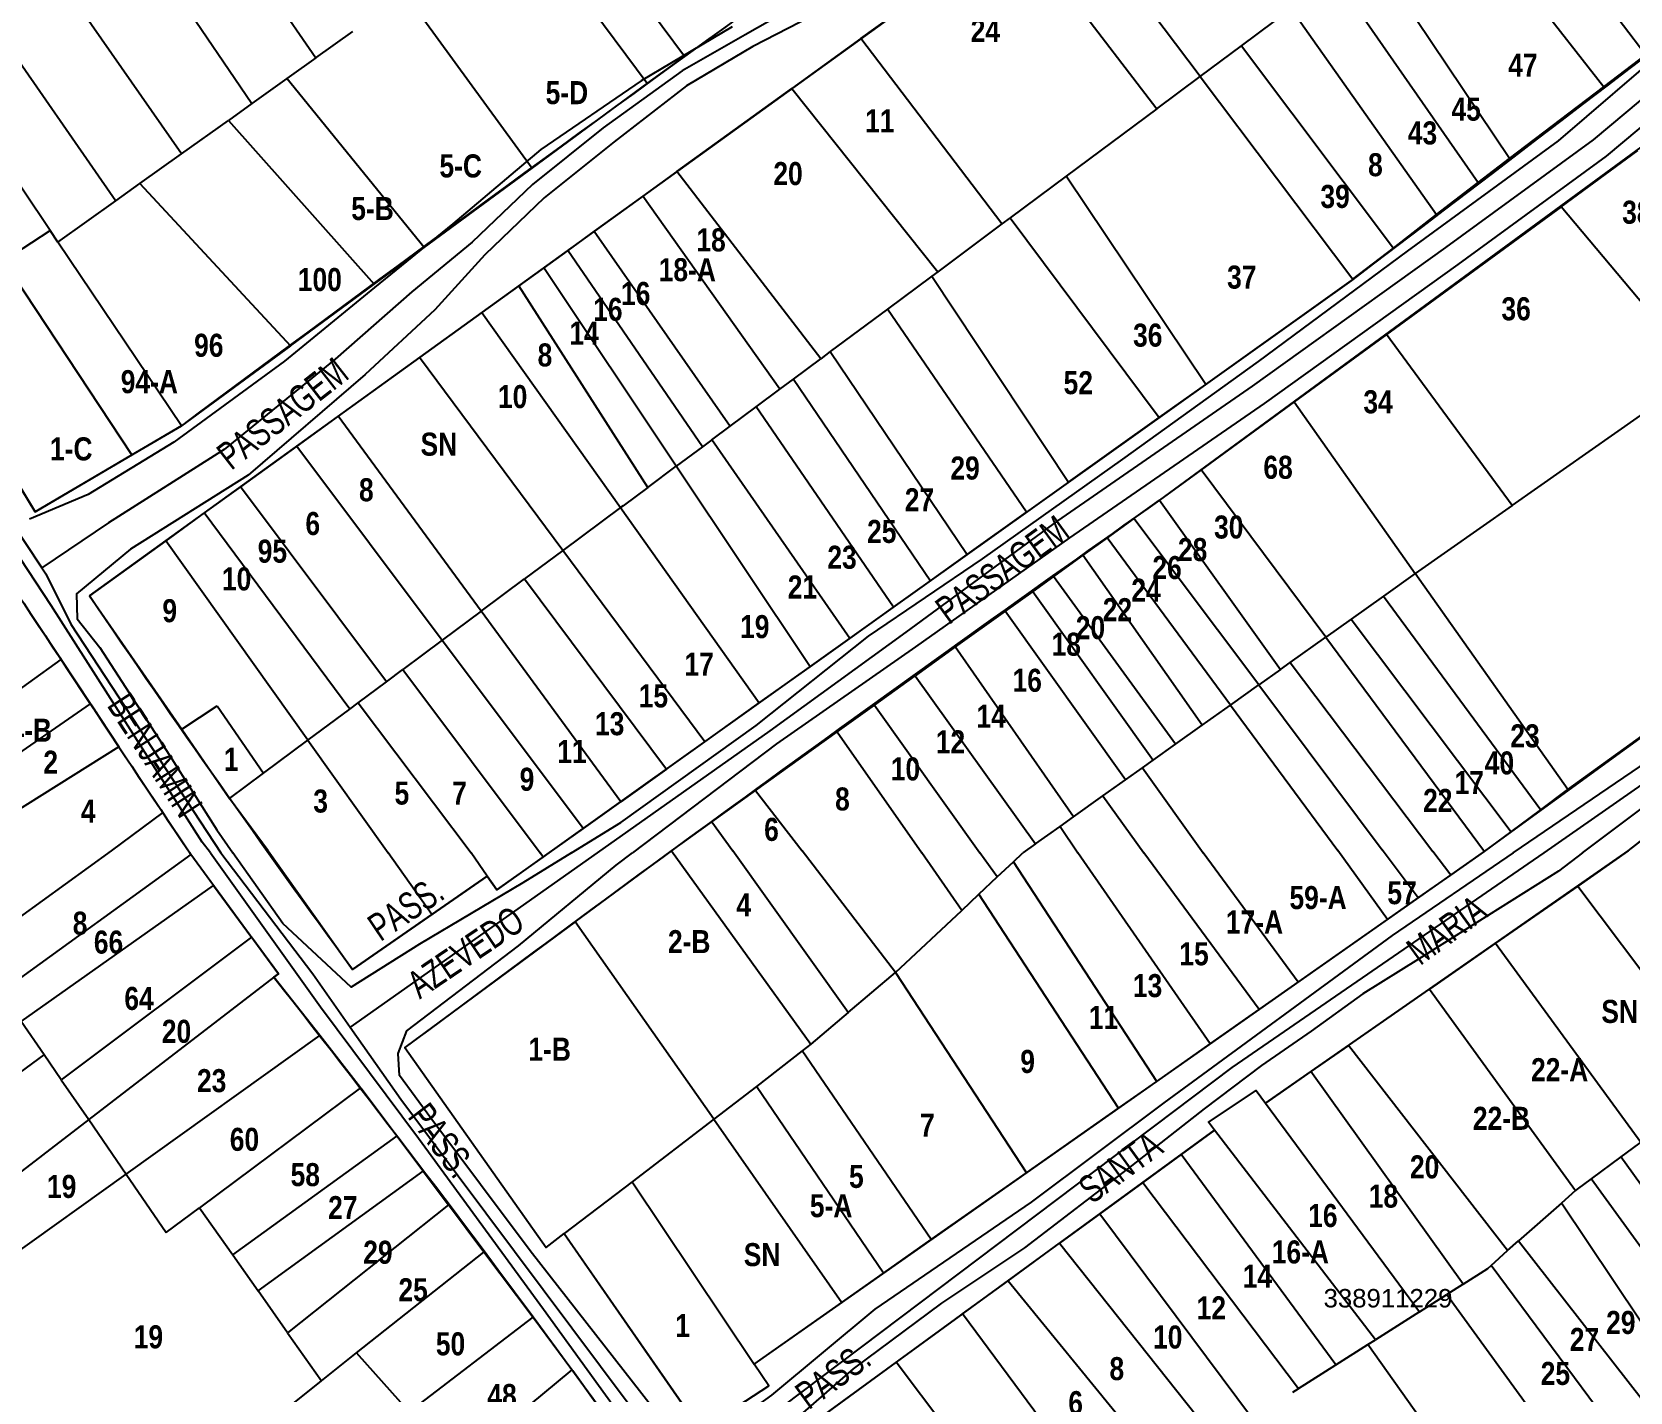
# Model space of a CAD drawing. Extents: x 206155 to 208014, y 4847439 to 4850017.
# Drawn here: x 207441.7 to 207615.1, y 4847901.7 to 4848049.3 of the extents above; entities that cross this region are included whole.
import ezdxf
from ezdxf.enums import TextEntityAlignment as Align

# ---------------------------------------------------------------- set-up
doc = ezdxf.new("R2010")
doc.units = 0
doc.header["$LTSCALE"] = 1.5
doc.header["$MEASUREMENT"] = 0
for name, color, linetype in [('CD-MALHA-LOTES', 40, 'CONTINUOUS'), ('CD_TXT_QUADRA', 7, 'CONTINUOUS'), ('RU-QUADRAS', 6, 'CONTINUOUS'), ('SV-EIXO-RUA-N-PAV', 6, 'CONTINUOUS'), ('SV-RUA-NAO-PAV-S-GUIA-C-GUIA', 7, 'CONTINUOUS'), ('SV-TXT-RUA-N-PAV-S-GUIA-C-GUIA', 7, 'CONTINUOUS'), ('Th_NmrPort', 7, 'CONTINUOUS')]:
    doc.layers.add(name, color=color, linetype=linetype)
doc.styles.add('ARIAL', font='ARIAL.TTF')
doc.styles.get("Standard").update_dxf_attribs({"font": 'swisscbo.ttf'})

msp = doc.modelspace()

# ---------------------------------------------------------------- linework, layer by layer
at = {"layer": 'CD-MALHA-LOTES', "linetype": 'Continuous'}
for p, q in [((207512.47, 4848046.62), (207494.58, 4848070.77)), ((207457.18, 4848068.79), (207472.47, 4848046.47)), ((207600.1, 4848068.77), (207616.77, 4848046.82)), ((207508.41, 4848043.69), (207492.08, 4848065.67)), ((207568.42, 4848044.44), (207553.38, 4848064.38)), ((207595.27, 4848065.01), (207612.21, 4848043.34)), ((207450.26, 4848063.97), (207465.53, 4848041.51)), ((207457.9, 4848036.06), (207441.15, 4848060.06)), ((207531.61, 4848048.56), (207548.52, 4848060.78)), ((207548.52, 4848060.78), (207563.73, 4848040.95)), ((207602, 4848035.56), (207586.69, 4848058.33)), ((207434.1, 4848054.97), (207450.75, 4848030.95)), ((207582.96, 4848055.42), (207598.59, 4848032.96)), ((207482.19, 4848053.41), (207495.93, 4848034.51)), ((207572.9, 4848047.78), (207578.31, 4848051.8)), ((207578.31, 4848051.8), (207594.08, 4848029.47)), ((207443.63, 4848027.76), (207429.19, 4848049.24)), ((207472.47, 4848046.47), (207476.48, 4848049.33)), ((207517.14, 4848049.98), (207512.47, 4848046.62)), ((207531.61, 4848048.56), (207524.13, 4848043.16)), ((207546.91, 4848028.45), (207531.61, 4848048.56)), ((207568.42, 4848044.44), (207572.9, 4848047.78)), ((207572.9, 4848047.78), (207589.38, 4848025.84)), ((207472.47, 4848046.47), (207469.32, 4848044.22)), ((207508.41, 4848043.69), (207512.47, 4848046.62)), ((207612.21, 4848043.34), (207616.77, 4848046.82)), ((207469.32, 4848044.22), (207465.53, 4848041.51)), ((207484.23, 4848025.9), (207469.32, 4848044.22)), ((207495.93, 4848034.51), (207508.41, 4848043.69)), ((207563.73, 4848040.95), (207568.42, 4848044.44)), ((207568.42, 4848044.44), (207584.99, 4848022.45)), ((207511.64, 4848034.14), (207524.13, 4848043.16)), ((207524.13, 4848043.16), (207539.94, 4848023.26)), ((207602, 4848035.56), (207612.21, 4848043.34)), ((207465.53, 4848041.51), (207462.98, 4848039.69)), ((207563.73, 4848040.95), (207553.89, 4848033.63)), ((207457.9, 4848036.06), (207462.98, 4848039.69)), ((207462.98, 4848039.69), (207478.81, 4848021.91)), ((207453.38, 4848032.83), (207457.9, 4848036.06)), ((207598.59, 4848032.96), (207602, 4848035.56)), ((207607.59, 4848030.32), (207615.89, 4848036.44)), ((207484.23, 4848025.9), (207495.93, 4848034.51)), ((207511.64, 4848034.14), (207507.94, 4848031.47)), ((207527.25, 4848013.83), (207511.64, 4848034.14)), ((207553.89, 4848033.63), (207547.81, 4848029.11)), ((207569.02, 4848011.04), (207553.89, 4848033.63)), ((207450.75, 4848030.95), (207453.38, 4848032.83)), ((207453.38, 4848032.83), (207469.72, 4848015.22)), ((207507.94, 4848031.47), (207502.68, 4848027.67)), ((207522.8, 4848010.51), (207507.94, 4848031.47)), ((207594.08, 4848029.47), (207598.59, 4848032.96)), ((207444.49, 4848026.48), (207450.75, 4848030.95)), ((207607.59, 4848030.32), (207588.62, 4848016.46)), ((207622.74, 4848012.26), (207607.59, 4848030.32)), ((207546.91, 4848028.45), (207539.94, 4848023.26)), ((207547.81, 4848029.11), (207546.91, 4848028.45)), ((207547.81, 4848029.11), (207563.97, 4848007.44)), ((207589.38, 4848025.84), (207594.08, 4848029.47)), ((207439.67, 4848025.14), (207443.63, 4848027.76)), ((207444.49, 4848026.48), (207443.63, 4848027.76)), ((207457.88, 4848006.56), (207444.49, 4848026.48)), ((207502.68, 4848027.67), (207499.81, 4848025.59)), ((207502.68, 4848027.67), (207517.42, 4848006.51)), ((207452.52, 4848003.4), (207438.63, 4848024.46)), ((207478.81, 4848021.91), (207484.23, 4848025.9)), ((207499.81, 4848025.59), (207497.19, 4848023.7)), ((207514.41, 4848004.27), (207499.81, 4848025.59)), ((207584.99, 4848022.45), (207589.38, 4848025.84)), ((207497.19, 4848023.7), (207494.5, 4848021.75)), ((207511.57, 4848002.16), (207497.19, 4848023.7)), ((207539.31, 4848022.79), (207534.5, 4848019.22)), ((207539.94, 4848023.26), (207539.31, 4848022.79)), ((207539.31, 4848022.79), (207554.15, 4848000.43)), ((207469.72, 4848015.22), (207478.81, 4848021.91)), ((207494.5, 4848021.75), (207490.47, 4848018.85)), ((207508.5, 4847999.87), (207494.5, 4848021.75)), ((207569.02, 4848011.04), (207584.83, 4848022.32)), ((207584.83, 4848022.32), (207584.99, 4848022.45)), ((207490.47, 4848018.85), (207483.72, 4848013.97)), ((207490.47, 4848018.85), (207505.53, 4847997.67)), ((207534.5, 4848019.22), (207528.29, 4848014.6)), ((207549.59, 4847997.17), (207534.5, 4848019.22)), ((207588.62, 4848016.46), (207578.61, 4848009.15)), ((207602.28, 4847997.9), (207588.62, 4848016.46)), ((207469.72, 4848015.22), (207457.88, 4848006.56)), ((207528.29, 4848014.6), (207527.25, 4848013.83)), ((207528.29, 4848014.6), (207543.14, 4847992.58)), ((207432.32, 4848013.21), (207442.02, 4847997.23)), ((207483.72, 4848013.97), (207474.9, 4848007.6)), ((207499.27, 4847993.02), (207483.72, 4848013.97)), ((207524.29, 4848011.62), (207527.25, 4848013.83)), ((207522.8, 4848010.51), (207524.29, 4848011.62)), ((207524.29, 4848011.62), (207539.15, 4847989.73)), ((207563.97, 4848007.44), (207569.02, 4848011.04)), ((207602.28, 4847997.9), (207622.74, 4848012.26)), ((207520.24, 4848008.61), (207522.8, 4848010.51)), ((207578.61, 4848009.15), (207568.54, 4848001.79)), ((207578.61, 4848009.15), (207591.76, 4847990.52)), ((207474.9, 4848007.6), (207470.39, 4848004.34)), ((207490.41, 4847986.43), (207474.9, 4848007.6)), ((207517.42, 4848006.51), (207520.24, 4848008.61)), ((207535.16, 4847986.88), (207520.24, 4848008.61)), ((207554.15, 4848000.43), (207563.97, 4848007.44)), ((207452.52, 4848003.4), (207457.88, 4848006.56)), ((207515.45, 4848005.04), (207517.42, 4848006.51)), ((207470.39, 4848004.34), (207464.3, 4847999.94)), ((207470.39, 4848004.34), (207486.19, 4847983.28)), ((207514.41, 4848004.27), (207511.57, 4848002.16)), ((207515.45, 4848005.04), (207514.41, 4848004.27)), ((207530.41, 4847983.49), (207515.45, 4848005.04)), ((207442.02, 4847997.23), (207452.52, 4848003.4)), ((207508.5, 4847999.87), (207511.57, 4848002.16)), ((207526.1, 4847980.41), (207511.57, 4848002.16)), ((207554.15, 4848000.43), (207549.59, 4847997.17)), ((207568.54, 4848001.79), (207564.02, 4847998.49)), ((207582.04, 4847983.6), (207568.54, 4848001.79)), ((207464.3, 4847999.94), (207460.35, 4847997.09)), ((207480.12, 4847978.77), (207464.3, 4847999.94)), ((207508.5, 4847999.87), (207505.81, 4847997.88)), ((207561.23, 4847996.48), (207564.02, 4847998.49)), ((207564.02, 4847998.49), (207577.15, 4847980.12)), ((207460.35, 4847997.09), (207456.19, 4847994.08)), ((207476.14, 4847975.81), (207460.35, 4847997.09)), ((207505.53, 4847997.67), (207499.27, 4847993.02)), ((207505.81, 4847997.88), (207505.53, 4847997.67)), ((207505.53, 4847997.67), (207520.58, 4847976.48)), ((207543.14, 4847992.58), (207549.59, 4847997.17)), ((207602.28, 4847997.9), (207591.76, 4847990.52)), ((207561.23, 4847996.48), (207558.33, 4847994.4)), ((207574.77, 4847978.43), (207561.23, 4847996.48)), ((207456.19, 4847994.08), (207447.91, 4847988.1)), ((207471.6, 4847972.43), (207456.19, 4847994.08)), ((207558.33, 4847994.4), (207555.69, 4847992.5)), ((207571.71, 4847976.25), (207558.33, 4847994.4)), ((207499.27, 4847993.02), (207495.12, 4847989.93)), ((207514.68, 4847972.27), (207499.27, 4847993.02)), ((207539.15, 4847989.73), (207543.14, 4847992.58)), ((207555.69, 4847992.5), (207552.51, 4847990.21)), ((207568.65, 4847974.07), (207555.69, 4847992.5)), ((207490.41, 4847986.43), (207495.12, 4847989.93)), ((207495.12, 4847989.93), (207510.51, 4847969.29)), ((207552.51, 4847990.21), (207550.25, 4847988.59)), ((207565.75, 4847972), (207552.51, 4847990.21)), ((207591.76, 4847990.52), (207588.33, 4847988.08)), ((207608.32, 4847967.08), (207591.76, 4847990.52)), ((207608.32, 4847967.08), (207641.57, 4847991.17)), ((207447.91, 4847988.1), (207457.93, 4847973.62)), ((207535.16, 4847986.88), (207539.15, 4847989.73)), ((207550.25, 4847988.59), (207547.27, 4847986.45)), ((207550.25, 4847988.59), (207563.32, 4847970.28)), ((207588.33, 4847988.08), (207584.79, 4847985.56)), ((207588.33, 4847988.08), (207605.38, 4847964.89)), ((207444.83, 4847981.2), (207441.43, 4847986.31)), ((207490.41, 4847986.43), (207486.19, 4847983.28)), ((207505.56, 4847965.76), (207490.41, 4847986.43)), ((207530.41, 4847983.49), (207535.16, 4847986.88)), ((207547.27, 4847986.45), (207541.85, 4847982.56)), ((207560.32, 4847968.14), (207547.27, 4847986.45)), ((207584.79, 4847985.56), (207582.04, 4847983.6)), ((207584.79, 4847985.56), (207602.15, 4847962.49)), ((207486.19, 4847983.28), (207481.91, 4847980.1)), ((207486.19, 4847983.28), (207501.51, 4847962.87)), ((207526.1, 4847980.41), (207530.41, 4847983.49)), ((207578.19, 4847980.86), (207582.04, 4847983.6)), ((207582.04, 4847983.6), (207599.28, 4847960.36)), ((207423.71, 4847966.08), (207444.83, 4847981.2)), ((207448.02, 4847976.39), (207444.83, 4847981.2)), ((207541.85, 4847982.56), (207537.48, 4847979.42)), ((207554.69, 4847964.14), (207541.85, 4847982.56)), ((207480.12, 4847978.77), (207481.91, 4847980.1)), ((207481.91, 4847980.1), (207496.82, 4847960.21)), ((207520.58, 4847976.48), (207526.1, 4847980.41)), ((207533.07, 4847976.25), (207537.48, 4847979.42)), ((207537.48, 4847979.42), (207550.57, 4847961.2)), ((207577.15, 4847980.12), (207574.77, 4847978.43)), ((207577.15, 4847980.12), (207578.19, 4847980.86)), ((207578.19, 4847980.86), (207593.68, 4847960.37)), ((207477.05, 4847976.48), (207480.12, 4847978.77)), ((207571.71, 4847976.25), (207574.77, 4847978.43)), ((207574.77, 4847978.43), (207588.17, 4847960.56)), ((207426.85, 4847961.77), (207448.02, 4847976.39)), ((207448.02, 4847976.39), (207451.11, 4847971.73)), ((207457.93, 4847973.62), (207461.76, 4847976.17)), ((207461.76, 4847976.17), (207466.8, 4847968.86)), ((207476.14, 4847975.81), (207477.05, 4847976.48)), ((207477.05, 4847976.48), (207489.32, 4847960.21)), ((207514.68, 4847972.27), (207520.58, 4847976.48)), ((207529.03, 4847973.35), (207533.07, 4847976.25)), ((207533.07, 4847976.25), (207544.51, 4847960.21)), ((207568.65, 4847974.07), (207571.71, 4847976.25)), ((207571.71, 4847976.25), (207583.34, 4847960.47)), ((207471.6, 4847972.43), (207476.14, 4847975.81)), ((207457.93, 4847973.62), (207463.11, 4847966.12)), ((207520.18, 4847966.99), (207529.03, 4847973.35)), ((207529.03, 4847973.35), (207538.22, 4847960.21)), ((207565.75, 4847972), (207568.65, 4847974.07)), ((207451.11, 4847971.73), (207433.39, 4847960.63)), ((207451.11, 4847971.73), (207455.87, 4847964.6)), ((207466.8, 4847968.86), (207471.6, 4847972.43)), ((207471.6, 4847972.43), (207480.31, 4847960.21)), ((207510.51, 4847969.29), (207514.68, 4847972.27)), ((207563.32, 4847970.28), (207565.75, 4847972)), ((207510.51, 4847969.29), (207505.56, 4847965.76)), ((207560.32, 4847968.14), (207562.15, 4847969.44)), ((207562.15, 4847969.44), (207563.32, 4847970.28)), ((207562.15, 4847969.44), (207568.74, 4847960.21)), ((207463.11, 4847966.12), (207466.8, 4847968.86)), ((207557.86, 4847966.39), (207560.32, 4847968.14)), ((207467.29, 4847960.43), (207463.11, 4847966.12)), ((207501.51, 4847962.87), (207505.56, 4847965.76)), ((207515.44, 4847963.58), (207520.18, 4847966.99)), ((207520.18, 4847966.99), (207525.23, 4847960.43)), ((207554.69, 4847964.14), (207557.86, 4847966.39)), ((207557.86, 4847966.39), (207562.32, 4847960.21)), ((207605.38, 4847964.89), (207608.32, 4847967.08)), ((207455.87, 4847964.6), (207450.27, 4847960.43)), ((207455.87, 4847964.6), (207458.78, 4847960.21)), ((207553.22, 4847963.09), (207554.69, 4847964.14)), ((207602.15, 4847962.49), (207605.38, 4847964.89)), ((207497.78, 4847960.21), (207501.51, 4847962.87)), ((207511.05, 4847960.43), (207515.44, 4847963.58)), ((207515.44, 4847963.58), (207517.7, 4847960.43)), ((207550.57, 4847961.2), (207553.22, 4847963.09)), ((207553.22, 4847963.09), (207555.15, 4847960.21)), ((207599.28, 4847960.36), (207602.15, 4847962.49)), ((207614.87, 4847960.43), (207616.93, 4847962.04)), ((207450.27, 4847960.43), (207435.27, 4847949.57)), ((207467.29, 4847960.43), (207476.46, 4847947.54)), ((207500.62, 4847952.74), (207511.05, 4847960.43)), ((207511.05, 4847960.43), (207526.17, 4847939.44)), ((207530.24, 4847942.88), (207517.7, 4847960.43)), ((207535.37, 4847947.25), (207525.23, 4847960.43)), ((207550.57, 4847961.2), (207549.17, 4847960.21)), ((207588.74, 4847952.97), (207583.34, 4847960.47)), ((207592.09, 4847955.32), (207588.17, 4847960.56)), ((207595.63, 4847957.8), (207593.68, 4847960.37)), ((207595.63, 4847957.8), (207599.28, 4847960.36)), ((207614.87, 4847960.43), (207609.38, 4847956.61)), ((207458.92, 4847960.02), (207438.31, 4847945.13)), ((207458.92, 4847960.02), (207458.78, 4847960.21)), ((207461.36, 4847956.69), (207458.92, 4847960.02)), ((207485.07, 4847953.54), (207480.31, 4847960.21)), ((207491.07, 4847957.69), (207489.32, 4847960.21)), ((207492.12, 4847956.19), (207497.14, 4847959.76)), ((207497.14, 4847959.76), (207496.82, 4847960.21)), ((207497.14, 4847959.76), (207497.78, 4847960.21)), ((207542.55, 4847953.97), (207538.22, 4847960.21)), ((207546.41, 4847957.61), (207544.51, 4847960.21)), ((207546.41, 4847957.61), (207548.15, 4847959.25)), ((207548.15, 4847959.25), (207549.17, 4847960.21)), ((207563.7, 4847935.42), (207548.15, 4847959.25)), ((207569.49, 4847939.48), (207555.15, 4847960.21)), ((207574.83, 4847943.22), (207562.32, 4847960.21)), ((207579.05, 4847946.18), (207568.74, 4847960.21)), ((207485.07, 4847953.54), (207491.07, 4847957.69)), ((207491.07, 4847957.69), (207492.12, 4847956.19)), ((207544.42, 4847955.73), (207546.41, 4847957.61)), ((207592.09, 4847955.32), (207595.63, 4847957.8)), ((207440.51, 4847941.93), (207461.36, 4847956.69)), ((207461.36, 4847956.69), (207465.47, 4847951.08)), ((207542.55, 4847953.97), (207544.42, 4847955.73)), ((207559.55, 4847932.51), (207544.42, 4847955.73)), ((207588.74, 4847952.97), (207592.09, 4847955.32)), ((207609.38, 4847956.61), (207600.45, 4847950.4)), ((207609.38, 4847956.61), (207625.3, 4847935.44)), ((207476.46, 4847947.54), (207485.07, 4847953.54)), ((207535.37, 4847947.25), (207542.55, 4847953.97)), ((207500.62, 4847952.74), (207482.14, 4847939.09)), ((207515.66, 4847931.33), (207500.62, 4847952.74)), ((207579.05, 4847946.18), (207588.74, 4847952.97)), ((207465.47, 4847951.08), (207444.85, 4847935.59)), ((207468.4, 4847947.09), (207465.47, 4847951.08)), ((207600.45, 4847950.4), (207593.32, 4847945.44)), ((207600.45, 4847950.4), (207616.23, 4847928.83)), ((207467.92, 4847946.72), (207447.82, 4847931.27)), ((207467.92, 4847946.72), (207468.4, 4847947.09)), ((207472.89, 4847940.38), (207467.92, 4847946.72)), ((207530.24, 4847942.88), (207535.37, 4847947.25)), ((207535.37, 4847947.25), (207549.56, 4847925.51)), ((207574.83, 4847943.22), (207579.05, 4847946.18)), ((207584.51, 4847939.31), (207593.32, 4847945.44)), ((207593.32, 4847945.44), (207609.15, 4847923.57)), ((207569.49, 4847939.48), (207574.83, 4847943.22)), ((207442.99, 4847938.3), (207440.51, 4847941.93)), ((207530.24, 4847942.88), (207526.17, 4847939.44)), ((207451.88, 4847925.34), (207472.89, 4847940.38)), ((207477.33, 4847934.71), (207472.89, 4847940.38)), ((207430.31, 4847929.03), (207442.99, 4847938.3)), ((207444.85, 4847935.59), (207442.99, 4847938.3)), ((207482.14, 4847939.09), (207497.45, 4847917.39)), ((207525.23, 4847938.74), (207520.29, 4847934.88)), ((207526.17, 4847939.44), (207525.23, 4847938.74)), ((207539.23, 4847918.25), (207525.23, 4847938.74)), ((207563.7, 4847935.42), (207569.49, 4847939.48)), ((207584.51, 4847939.31), (207580.44, 4847936.48)), ((207601.78, 4847917.06), (207584.51, 4847939.31)), ((207580.44, 4847936.48), (207575.51, 4847933.05)), ((207596.96, 4847913.43), (207580.44, 4847936.48)), ((207444.85, 4847935.59), (207447.82, 4847931.27)), ((207477.33, 4847934.71), (207459.84, 4847921.7)), ((207520.29, 4847934.88), (207515.66, 4847931.33)), ((207534.05, 4847914.61), (207520.29, 4847934.88)), ((207559.55, 4847932.51), (207563.7, 4847935.42)), ((207569.32, 4847931), (207574.48, 4847934.44)), ((207574.48, 4847934.44), (207575.51, 4847933.05)), ((207575.51, 4847933.05), (207592.21, 4847910.41)), ((207447.82, 4847931.27), (207435.44, 4847921.75)), ((207447.82, 4847931.27), (207451.88, 4847925.34)), ((207515.66, 4847931.33), (207506.78, 4847924.53)), ((207515.66, 4847931.33), (207529.54, 4847911.44)), ((207549.56, 4847925.51), (207559.55, 4847932.51)), ((207569.99, 4847930.12), (207569.32, 4847931)), ((207463.45, 4847916.58), (207481.27, 4847929.47)), ((207484.1, 4847925.69), (207481.27, 4847929.47)), ((207569.99, 4847930.12), (207566.36, 4847927.47)), ((207587.43, 4847907.38), (207569.99, 4847930.12)), ((207566.36, 4847927.47), (207562.19, 4847924.43)), ((207583.14, 4847904.66), (207566.36, 4847927.47)), ((207466.21, 4847912.68), (207484.1, 4847925.69)), ((207484.1, 4847925.69), (207486.86, 4847922.01)), ((207614.07, 4847927.23), (207610.84, 4847924.84)), ((207629.15, 4847906.16), (207614.07, 4847927.23)), ((207439.27, 4847916.32), (207451.88, 4847925.34)), ((207451.88, 4847925.34), (207456.22, 4847919.01)), ((207506.78, 4847924.53), (207499.43, 4847918.91)), ((207506.78, 4847924.53), (207520.02, 4847904.75)), ((207539.23, 4847918.25), (207549.56, 4847925.51)), ((207562.19, 4847924.43), (207557.54, 4847921.05)), ((207562.19, 4847924.43), (207579.1, 4847902.09)), ((207610.84, 4847924.84), (207609.31, 4847923.71)), ((207625.96, 4847903.95), (207610.84, 4847924.84)), ((207607.61, 4847922.22), (207602.97, 4847918.11)), ((207609.15, 4847923.57), (207607.61, 4847922.22)), ((207621.77, 4847901.06), (207607.61, 4847922.22)), ((207609.31, 4847923.71), (207609.15, 4847923.57)), ((207456.22, 4847919.01), (207459.84, 4847921.7)), ((207459.84, 4847921.7), (207463.45, 4847916.58)), ((207486.86, 4847922.01), (207469.41, 4847908.14)), ((207490.7, 4847916.89), (207486.86, 4847922.01)), ((207557.54, 4847921.05), (207553.16, 4847917.85)), ((207557.54, 4847921.05), (207574.1, 4847898.84)), ((207497.45, 4847917.39), (207499.43, 4847918.91)), ((207499.43, 4847918.91), (207514.25, 4847897.56)), ((207534.05, 4847914.61), (207539.23, 4847918.25)), ((207547.57, 4847913.76), (207553.16, 4847917.85)), ((207553.16, 4847917.85), (207570.25, 4847896.37)), ((207599.99, 4847915.45), (207601.78, 4847917.06)), ((207601.78, 4847917.06), (207602.97, 4847918.11)), ((207602.97, 4847918.11), (207618.18, 4847898.57)), ((207463.45, 4847916.58), (207466.21, 4847912.68)), ((207476.89, 4847905.96), (207490.7, 4847916.89)), ((207496, 4847909.82), (207490.7, 4847916.89)), ((207599.63, 4847915.12), (207599.99, 4847915.45)), ((207614.43, 4847895.98), (207599.99, 4847915.45)), ((207529.54, 4847911.44), (207534.05, 4847914.61)), ((207542.63, 4847910.18), (207547.57, 4847913.76)), ((207547.57, 4847913.76), (207564.76, 4847892.77)), ((207596.96, 4847913.43), (207599.63, 4847915.12)), ((207469.41, 4847908.14), (207466.21, 4847912.68)), ((207592.21, 4847910.41), (207595.2, 4847912.31)), ((207596.96, 4847913.43), (207595.2, 4847912.31)), ((207595.2, 4847912.31), (207609.5, 4847892.57)), ((207520.02, 4847904.75), (207529.54, 4847911.44)), ((207542.63, 4847910.18), (207535.44, 4847904.94)), ((207558.57, 4847888.74), (207542.63, 4847910.18)), ((207592.21, 4847910.41), (207587.43, 4847907.38)), ((207496, 4847909.82), (207482.61, 4847899.58)), ((207500.26, 4847904.13), (207496, 4847909.82)), ((207469.41, 4847908.14), (207473.09, 4847902.93)), ((207583.14, 4847904.66), (207586.61, 4847906.86)), ((207586.61, 4847906.86), (207587.43, 4847907.38)), ((207601.04, 4847886.58), (207586.61, 4847906.86)), ((207473.09, 4847902.93), (207476.89, 4847905.96)), ((207482.61, 4847899.58), (207476.89, 4847905.96)), ((207544.47, 4847892.94), (207535.44, 4847904.94)), ((207500.26, 4847904.13), (207487.78, 4847893.82)), ((207579.1, 4847902.09), (207583.14, 4847904.66)), ((207448.79, 4847883.54), (207473.09, 4847902.93))]:
    msp.add_line(p, q, dxfattribs=at)
at = {"layer": 'CD-MALHA-LOTES', "linetype": 'Continuous', "flags": 128}
for points in [[(207481.27, 4847929.47), (207477.4, 4847934.63), (207477.33, 4847934.71)], [(207616.23, 4847928.83), (207615.97, 4847928.64), (207614.07, 4847927.23)], [(207535.44, 4847904.94), (207517.31, 4847891.73), (207526.09, 4847878.6)], [(207505.57, 4847896.7), (207500.35, 4847904.01), (207500.26, 4847904.13)], [(207514.25, 4847897.56), (207521.62, 4847902.37), (207520.02, 4847904.75)], [(207579, 4847902.03), (207578.44, 4847901.67)]]:
    msp.add_lwpolyline(points, dxfattribs=at)
at = {"layer": 'CD-MALHA-LOTES', "linetype": 'Continuous'}
msp.add_lwpolyline([(207579.1, 4847902.09), (207579, 4847902.03)], dxfattribs=at)
at = {"layer": 'RU-QUADRAS', "color": 6, "linetype": 'Continuous'}
for points in [[(207447.91, 4847988.1), (207548.52, 4848060.78), (207686.4, 4848163.23), (207716.86, 4848185.26), (207745.13, 4848146.36, -0.00439), (207584.83, 4848022.32), (207492.12, 4847956.19), (207491.07, 4847957.69), (207476.46, 4847947.54, -0.00901)], [(207416.04, 4848040.02), (207429.19, 4848049.24), (207428.2, 4848050.72), (207449.05, 4848065.75), (207450.26, 4848063.97), (207466.35, 4848075.18), (207463.24, 4848079.46), (207488.14, 4848096.52), (207489.28, 4848095), (207496.17, 4848099.84), (207495.49, 4848100.8), (207525, 4848121.58), (207523.89, 4848123.06), (207529.1, 4848127.11), (207530, 4848125.9), (207561.33, 4848148.51), (207560, 4848150.41), (207580.27, 4848164.87), (207611.94, 4848121.37), (207584.32, 4848097.8, 0.007065), (207457.88, 4848006.56), (207442.02, 4847997.23)], [(207753.67, 4848077.04), (207782.17, 4848097.88), (207753.12, 4848137.35), (207666.24, 4848073.65), (207680.94, 4848053.81), (207680.56, 4848053.51), (207678.96, 4848052.34), (207664.37, 4848072.15), (207636.02, 4848051.56), (207634.65, 4848053.41), (207629.52, 4848049.43), (207630.88, 4848047.54), (207564.02, 4847998.49, 0.006599), (207482.14, 4847939.09), (207497.45, 4847917.39), (207499.43, 4847918.91), (207514.25, 4847897.56), (207521.62, 4847902.37), (207520.02, 4847904.75), (207599.07, 4847960.21), (207661.14, 4848005.35), (207660.31, 4848006.5, 0.012153), (207732.69, 4848061.69)], [(207517.31, 4847891.73), (207569.99, 4847930.12), (207569.32, 4847931), (207574.48, 4847934.44), (207575.51, 4847933.05), (207614.87, 4847960.43), (207643.48, 4847982.87), (207728.56, 4848045.46), (207766.41, 4848074.33), (207784.11, 4848047.04), (207785.52, 4848048.04), (207786.21, 4848048.58), (207767.83, 4848075.42), (207787.94, 4848090.76), (207819.32, 4848050.23, -0.004861), (207724.08, 4847980.28), (207667.13, 4847932.5, 0.005069), (207567.14, 4847862.58), (207546.32, 4847848.37)], [(207371.58, 4848011.36), (207409.22, 4848035.91, 0.005363), (207458.78, 4847960.21), (207468.4, 4847947.09), (207467.92, 4847946.72, -0.018), (207531.57, 4847859.66), (207469.51, 4847818.61), (207453.98, 4847839.31), (207452.59, 4847838.38), (207422.05, 4847878.75), (207410.86, 4847894.45), (207439.25, 4847916.31), (207408.32, 4847960.21), (207404.68, 4847965.14), (207403.8, 4847964.46), (207383.61, 4847995.68)]]:
    msp.add_lwpolyline(points, format="xyb", close=True, dxfattribs=at)
at = {"layer": 'SV-EIXO-RUA-N-PAV'}
for points in [[(207754.79, 4848144.66), (207745.1, 4848139.09), (207711.11, 4848114.74), (207688.71, 4848096.99), (207662.61, 4848076.4), (207645.67, 4848064.65), (207626.57, 4848050.58), (207611.06, 4848037.58), (207595.03, 4848025.89), (207574.05, 4848010.85), (207552.94, 4847996.25), (207536.49, 4847984.15), (207521.73, 4847973.44), (207502.98, 4847960.21)], [(207616.05, 4848117.75), (207608.74, 4848111.36), (207600.57, 4848105.41), (207591.6, 4848097.72), (207582.28, 4848090.99), (207577.06, 4848087.25), (207571.8, 4848083.44), (207540.57, 4848061.99), (207534.05, 4848058.25), (207527.9, 4848054.03), (207519.06, 4848048.96), (207512.22, 4848045.05), (207503.64, 4848038.89), (207495.96, 4848032.74), (207489.42, 4848026.48), (207482.89, 4848021.1), (207474.58, 4848013.77), (207462.52, 4848003.99), (207449.98, 4847996.01), (207442.74, 4847991.13)], [(207605.76, 4847960.2), (207621.87, 4847971.48), (207648.54, 4847991.92), (207671.67, 4848009.27), (207693.81, 4848025.48), (207714.84, 4848041.69), (207733.74, 4848056.31), (207756.22, 4848073.13), (207764.26, 4848079.12), (207788.16, 4848096.91)], [(207406.49, 4848045.29), (207428.09, 4848013.19), (207442.74, 4847991.13), (207443.16, 4847990.49), (207445.9, 4847985.01), (207462.16, 4847960.21)], [(207462.16, 4847960.21), (207472.13, 4847947.08), (207476.21, 4847941.29), (207481.69, 4847933.49), (207512.57, 4847892.2), (207516.76, 4847886.6), (207533.03, 4847862.94), (207533.87, 4847857.49)], [(207502.98, 4847960.21), (207476.21, 4847941.29)], [(207512.57, 4847892.2), (207571.88, 4847936.93), (207605.76, 4847960.2)]]:
    msp.add_lwpolyline(points, dxfattribs=at)
at = {"layer": 'SV-RUA-NAO-PAV-S-GUIA-C-GUIA', "flags": 128}
for points in [[(207602.39, 4847960.21), (207620.38, 4847972.47), (207646.62, 4847993.14), (207670.3, 4848010.46), (207692.34, 4848026.4), (207712.81, 4848042), (207732.24, 4848057.25), (207754.99, 4848074.32), (207782.75, 4848094.85), (207783.85, 4848096.74), (207783.07, 4848099.89), (207766.87, 4848122.24), (207759.03, 4848134.38), (207756.04, 4848137.99), (207753.79, 4848139.95), (207750.99, 4848139.84), (207746.33, 4848137.16), (207711.74, 4848112.84), (207690.11, 4848095.19), (207666.42, 4848077.47), (207664.18, 4848075.74), (207680.34, 4848054), (207678.96, 4848052.88), (207662.8, 4848074.8)], [(207609.91, 4847960.2), (207632.23, 4847976.97), (207652.19, 4847991.74), (207663.34, 4848000.88), (207696.15, 4848025.21), (207721.83, 4848045.96), (207753.18, 4848068.45), (207764.75, 4848077.13), (207766.41, 4848074.33), (207774.85, 4848061.37), (207784.11, 4848047.04), (207786.21, 4848048.58), (207781.24, 4848055.83), (207773.73, 4848066.8), (207767.83, 4848075.42), (207765.99, 4848078.07)], [(207662.8, 4848074.8), (207647.03, 4848062.82), (207627.99, 4848048.79), (207612.47, 4848035.79), (207596.37, 4848024.04), (207575.36, 4848008.98), (207554.25, 4847994.38), (207537.52, 4847982.58), (207522.44, 4847972.03), (207506.81, 4847960.21)], [(207528.81, 4848052.29), (207519.88, 4848047.69), (207512.68, 4848043.45), (207504.85, 4848037.35), (207497.25, 4848031.27), (207490.82, 4848025.11), (207485.38, 4848019.15), (207477.81, 4848012.1), (207465.11, 4848001.21), (207452.36, 4847993.18), (207446.51, 4847988.31), (207446.58, 4847985.62), (207449.02, 4847982.5), (207456.6, 4847970.8), (207461.71, 4847962.7), (207463.47, 4847960.21)], [(207517.63, 4848049.83), (207507.77, 4848043.99), (207496.89, 4848036.52), (207487.34, 4848028.45), (207478.83, 4848021.55), (207469.07, 4848013.58), (207457.06, 4848004.77), (207447.76, 4847999.08), (207441.4, 4847996.42)], [(207500.21, 4847960.21), (207505.56, 4847963.49), (207520.23, 4847974.05), (207532.42, 4847983.72), (207544.79, 4847992.12), (207560.03, 4848002.94), (207574.75, 4848013.54), (207590.92, 4848025.49), (207607.29, 4848037.47), (207619.33, 4848047.83)], [(207461.03, 4847960.21), (207460.14, 4847961.36), (207443.75, 4847987.05), (207427.14, 4848012.27), (207412.28, 4848034.38), (207409.7, 4848036.87), (207406.67, 4848036.63), (207368.11, 4848012.83), (207364.81, 4848010.69)], [(207461.03, 4847960.21), (207472.97, 4847943.51), (207483.62, 4847929.25), (207497.18, 4847910.7), (207515.35, 4847885.56)], [(207500.21, 4847960.21), (207494.91, 4847956.96), (207483.71, 4847950.3), (207476.29, 4847945.63), (207468.88, 4847952.56), (207463.47, 4847960.21)], [(207602.39, 4847960.21), (207589.27, 4847951.25), (207564.49, 4847933.08), (207550.09, 4847922.33), (207533.12, 4847910.7), (207521.9, 4847901.36), (207514.28, 4847895.87), (207511.98, 4847896.29), (207509.9, 4847898.86), (207495.72, 4847917.03), (207484.94, 4847931.44), (207481.54, 4847936.07), (207481.41, 4847938.46), (207482.35, 4847940.91), (207494.45, 4847950.11), (207505.04, 4847958.87), (207506.81, 4847960.21)], [(207609.91, 4847960.2), (207607.29, 4847958.23), (207592.12, 4847948.69), (207586.08, 4847944.93), (207580.45, 4847940.85), (207575.08, 4847937.14), (207568.86, 4847932.43), (207560.97, 4847926.24), (207549.37, 4847917.35), (207540.34, 4847911.35), (207530.76, 4847904.23), (207523.3, 4847897.68)]]:
    msp.add_lwpolyline(points, dxfattribs=at)

# ---------------------------------------------------------------- texts
at = {"layer": 'CD_TXT_QUADRA', "color": 7, "linetype": 'Continuous', "style": 'ARIAL'}
msp.add_text('338911229', height=2, dxfattribs=at).set_placement((207588.8, 4847911.89), align=Align.MIDDLE)
at = {"layer": 'SV-TXT-RUA-N-PAV-S-GUIA-C-GUIA', "style": 'ARIAL', "width": 0.7}
for s, rotation, p in [('PASSAGEM', 38, (207463.29, 4848001.65, 17.65)), ('PASSAGEM', 36, (207541.17, 4847984.91)), ('BENJAMIN', 303, (207449.73, 4847976.21)), ('PASS.', 34, (207479.48, 4847950.52)), ('PASS.                                    SANTA                                          MARIA', 36, (207525.96, 4847899.72)), ('AZEVEDO', 34, (207483.74, 4847944.29)), ('PASS.', 307, (207482.34, 4847931.56))]:
    msp.add_text(s, height=3, rotation=rotation, dxfattribs=at).set_placement(p)
at = {"layer": 'Th_NmrPort', "color": 1}
for s, p in [('24', (207543.52, 4848049.43)), ('47', (207601.85, 4848045.69)), ('5-D', (207497.4, 4848042.7)), ('45', (207595.69, 4848040.91)), ('11', (207532.06, 4848039.63)), ('43', (207590.95, 4848038.33)), ('5-C', (207485.88, 4848034.75)), ('20', (207522.11, 4848033.92)), ('8', (207586.64, 4848034.88)), ('39', (207581.47, 4848031.44)), ('5-B', (207476.31, 4848030.13)), ('38', (207614.21, 4848029.73)), ('18', (207513.76, 4848026.72)), ('18-A', (207509.67, 4848023.49)), ('100', (207470.51, 4848022.42)), ('37', (207571.34, 4848022.69)), ('16', (207505.58, 4848020.91)), ('16', (207502.56, 4848019.19)), ('36', (207601.11, 4848019.25)), ('14', (207499.98, 4848016.61)), ('36', (207561.14, 4848016.39)), ('96', (207459.26, 4848015.29)), ('8', (207496.53, 4848014.24)), ('94-A', (207451.3, 4848011.34)), ('52', (207553.6, 4848011.23)), ('10', (207492.23, 4848009.72)), ('34', (207586.13, 4848009.16)), ('SN', (207483.83, 4848004.56)), ('1-C', (207443.62, 4848004.05)), ('29', (207541.32, 4848001.97)), ('68', (207575.28, 4848002.05)), ('8', (207477.15, 4847999.61)), ('27', (207536.37, 4847998.53)), ('6', (207471.34, 4847995.95)), ('30', (207569.93, 4847995.57)), ('25', (207532.28, 4847995.09)), ('95', (207466.16, 4847992.95)), ('23', (207527.97, 4847992.29)), ('28', (207566.01, 4847993.12)), ('26', (207563.24, 4847991.17)), ('10', (207462.28, 4847989.94)), ('21', (207523.67, 4847989.06)), ('24', (207560.95, 4847988.72)), ('9', (207455.82, 4847986.49)), ('22', (207557.85, 4847986.6)), ('19', (207518.5, 4847984.76)), ('20', (207554.92, 4847984.65)), ('18', (207552.3, 4847982.85)), ('17', (207512.46, 4847980.68)), ('16', (207548.06, 4847978.94)), ('15', (207507.5, 4847977.24)), ('14', (207544.15, 4847975.03)), ('4-B', (207439.23, 4847973.52)), ('13', (207502.76, 4847974.23)), ('23', (207602.07, 4847972.91)), ('11', (207498.67, 4847971.22)), ('12', (207539.74, 4847972.26)), ('2', (207442.9, 4847970.05)), ('1', (207462.49, 4847970.36)), ('40', (207599.3, 4847969.97)), ('9', (207494.58, 4847968.2)), ('10', (207534.85, 4847969.32)), ('17', (207596.03, 4847967.85)), ('5', (207481.01, 4847966.7)), ('7', (207487.26, 4847966.7)), ('8', (207528.81, 4847966.06)), ('4', (207446.98, 4847964.75)), ('3', (207472.19, 4847965.84)), ('22', (207592.61, 4847965.9)), ('6', (207521.11, 4847962.76)), ('57', (207588.73, 4847955.89)), ('4', (207518.1, 4847954.56)), ('59-A', (207578.11, 4847955.36)), ('8', (207446.09, 4847952.58)), ('17-A', (207571.21, 4847952.71)), ('66', (207448.38, 4847950.53)), ('2-B', (207510.67, 4847950.58)), ('15', (207566.16, 4847949.26)), ('13', (207561.12, 4847945.81)), ('64', (207451.69, 4847944.42)), ('11', (207556.34, 4847942.36)), ('SN', (207611.95, 4847943.01)), ('20', (207455.76, 4847940.85)), ('1-B', (207495.53, 4847938.91)), ('9', (207548.9, 4847937.58)), ('22-A', (207604.32, 4847936.69)), ('23', (207459.57, 4847935.5)), ('22-B', (207598.01, 4847931.41)), ('7', (207538.02, 4847930.68)), ('60', (207463.13, 4847929.13)), ('20', (207591.18, 4847926.14)), ('58', (207469.73, 4847925.3)), ('5', (207530.32, 4847925.11)), ('19', (207443.3, 4847924.02)), ('18', (207586.71, 4847922.97)), ('27', (207473.8, 4847921.72)), ('5-A', (207526.07, 4847921.93)), ('16', (207580.14, 4847920.86)), ('29', (207477.61, 4847916.88)), ('SN', (207518.9, 4847916.62)), ('16-A', (207576.19, 4847916.91)), ('14', (207573.04, 4847914.27)), ('25', (207481.43, 4847912.81)), ('12', (207568.04, 4847910.84)), ('1', (207511.47, 4847908.92)), ('29', (207612.47, 4847909.26)), ('19', (207452.71, 4847907.7)), ('10', (207563.31, 4847907.68)), ('27', (207608.53, 4847907.42)), ('50', (207485.49, 4847906.94)), ('8', (207558.58, 4847904.25)), ('25', (207605.37, 4847903.73)), ('48', (207491.08, 4847901.33)), ('6', (207554.11, 4847900.56))]:
    msp.add_text(s, height=2.5, dxfattribs=at).set_placement(p, align=Align.MIDDLE_LEFT)

doc.saveas('drawing.dxf')
